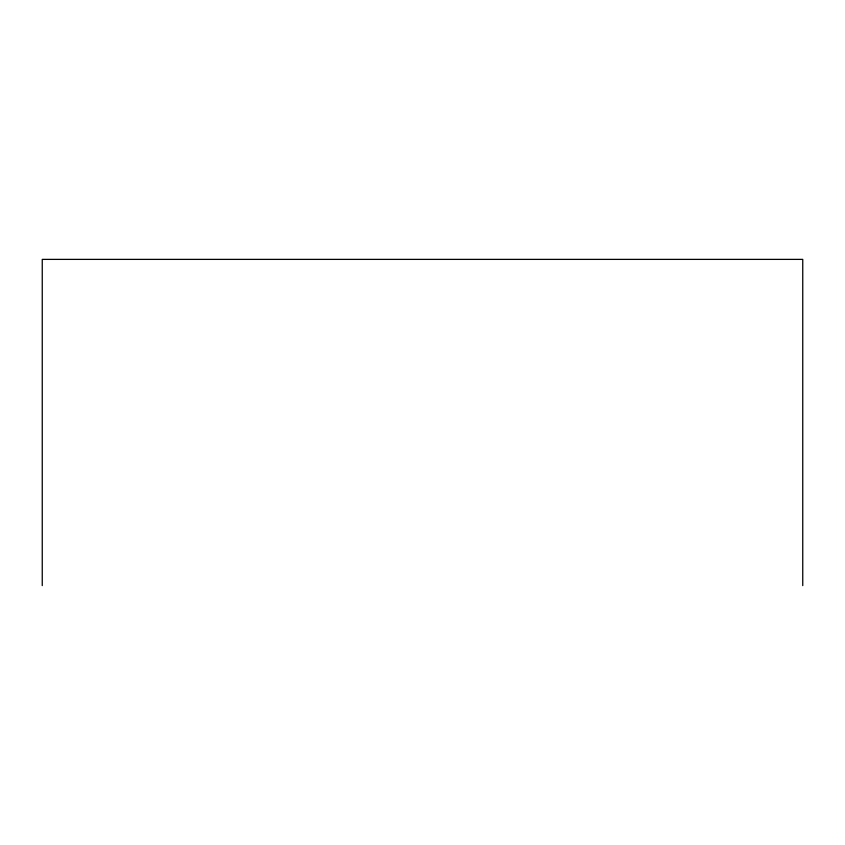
<?xml version="1.0" encoding="UTF-8"?>
<svg xmlns="http://www.w3.org/2000/svg" width="845" height="845" viewBox="0 0 845 845"><rect width="100%" height="100%" fill="white"/><g stroke="black" fill="none" stroke-linecap="round" stroke-linejoin="round"><path stroke-width="1.27" d="M802.75 585.617L802.75 259.383L42.25 259.383L42.25 585.617"/></g></svg>
